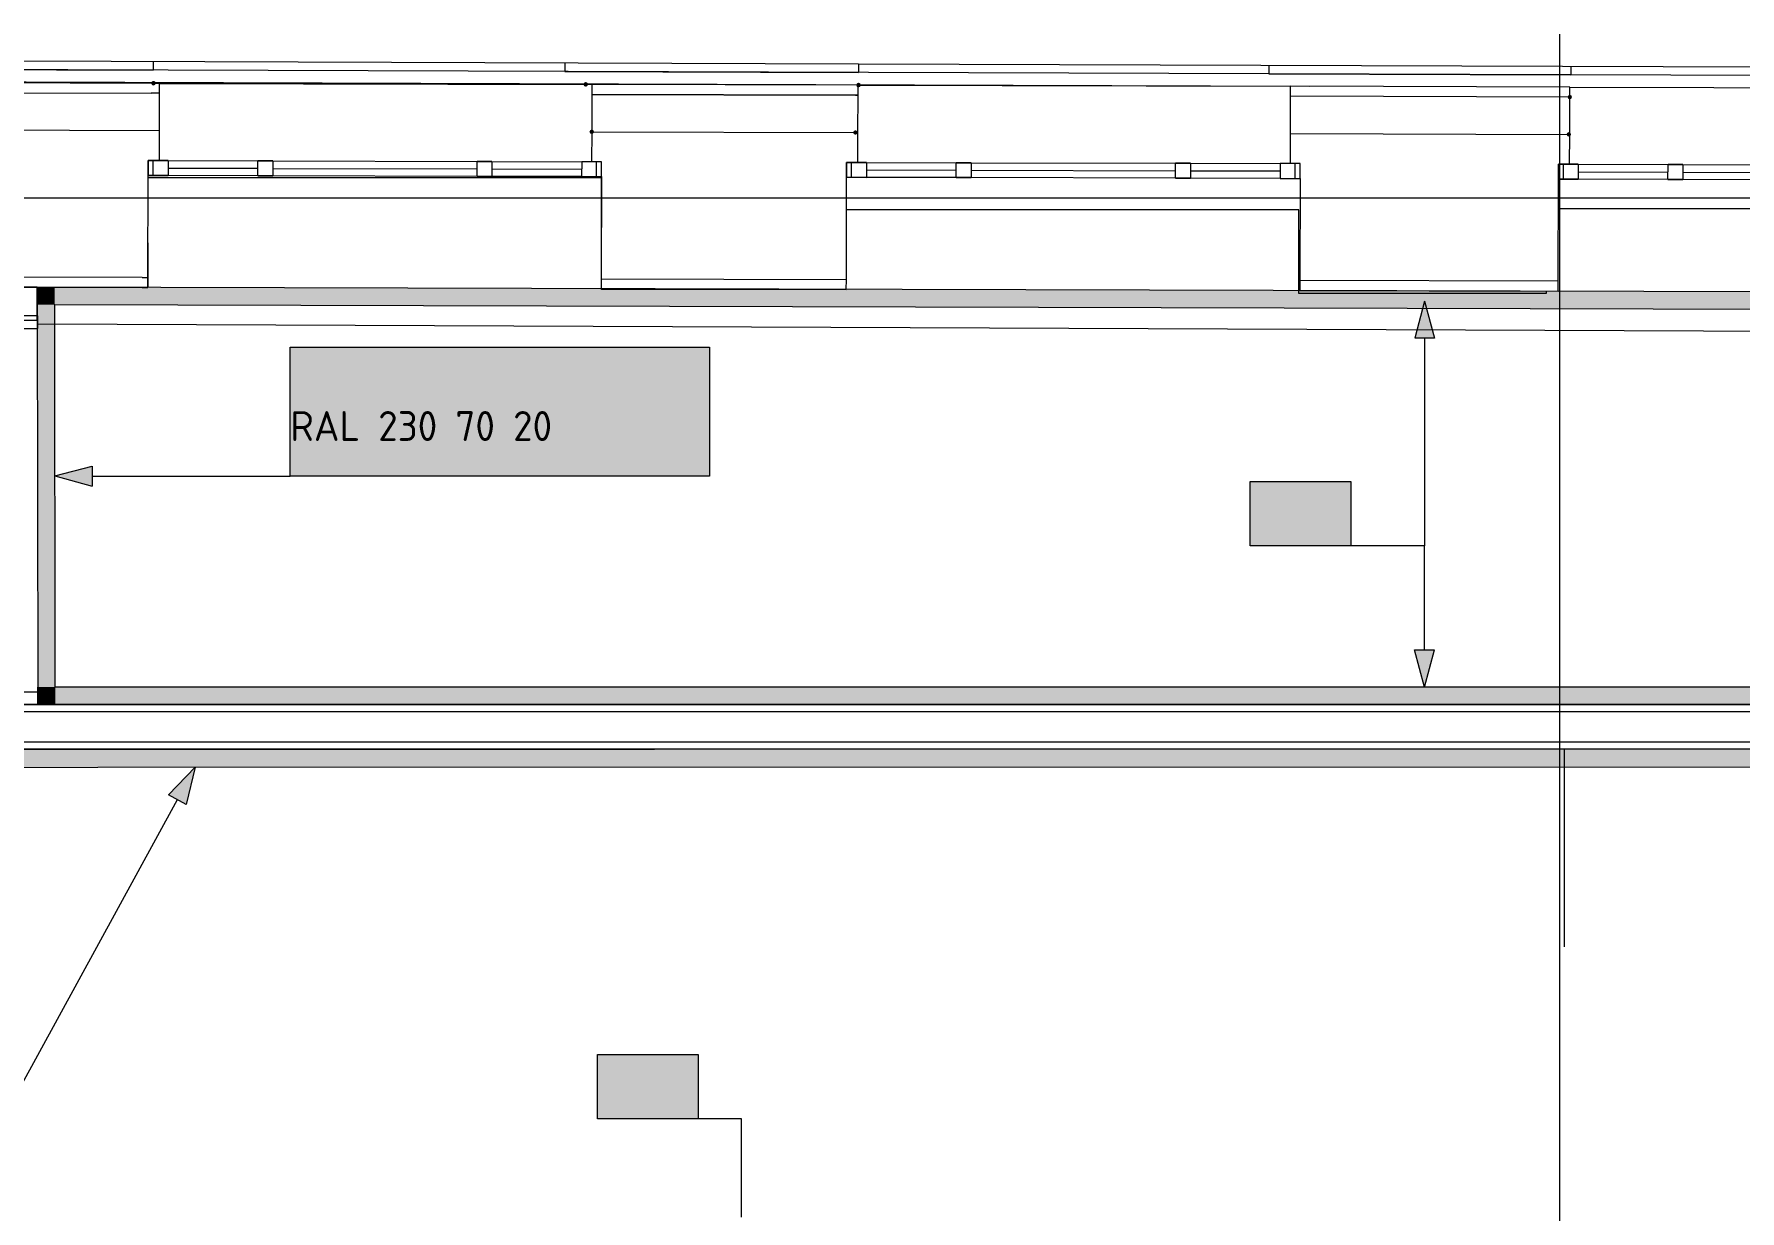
# Model space of a CAD drawing. Header units: millimetres. Extents: x 0 to 1189, y 0 to 841.
# Drawn here: x 547.9 to 616.4, y 376.7 to 423.9 of the extents above; entities that cross this region are included whole.
import ezdxf

# ---------------------------------------------------------------- set-up
doc = ezdxf.new("R2010")
doc.units = ezdxf.units.MM

msp = doc.modelspace()

# ---------------------------------------------------------------- hatches: boundary and pattern name
h = msp.add_hatch(color=7)
h.dxf.hatch_style = 2
h.paths.add_polyline_path([(552.636844, 421.969415), (552.663282, 421.905853), (552.726844, 421.879415), (552.790407, 421.905853), (552.816845, 421.969415), (552.816845, 421.979415), (552.790407, 422.042978), (552.726844, 422.069416), (552.663282, 422.042978), (552.636844, 421.979415)])
h = msp.add_hatch(color=7)
h.dxf.hatch_style = 2
h.paths.add_polyline_path([(570.166871, 421.933415), (570.140434, 421.996978), (570.076871, 422.023415), (570.013308, 421.996978), (569.986871, 421.933415), (569.986871, 421.923415), (570.013308, 421.859853), (570.076871, 421.833415), (570.140434, 421.859853), (570.166871, 421.923415)])
h = msp.add_hatch(color=7)
h.dxf.hatch_style = 2
h.paths.add_polyline_path([(580.936888, 421.895415), (580.963325, 421.831853), (581.026888, 421.805415), (581.09045, 421.831853), (581.116888, 421.895415), (581.116888, 421.905415), (581.09045, 421.968978), (581.026888, 421.995415), (580.963325, 421.968978), (580.936888, 421.905415)])
h = msp.add_hatch(color=7)
h.dxf.hatch_style = 2
h.paths.add_polyline_path([(609.575931, 421.509415), (609.512369, 421.482977), (609.485931, 421.419415), (609.512369, 421.355852), (609.575931, 421.329414), (609.639494, 421.355852), (609.665931, 421.419415), (609.639494, 421.482977)])
h = msp.add_hatch(color=7)
h.dxf.hatch_style = 2
h.paths.add_polyline_path([(570.317871, 420.113413), (570.254309, 420.086975), (570.227871, 420.023412), (570.254309, 419.95985), (570.317871, 419.933412), (570.381434, 419.95985), (570.407871, 420.023412), (570.381434, 420.086975)])
h = msp.add_hatch(color=7)
h.dxf.hatch_style = 2
h.paths.add_polyline_path([(580.902887, 420.085412), (580.839325, 420.058975), (580.812887, 419.995412), (580.839325, 419.93185), (580.902887, 419.905412), (580.96645, 419.93185), (580.992888, 419.995412), (580.96645, 420.058975)])
h = msp.add_hatch(color=7)
h.dxf.hatch_style = 2
h.paths.add_polyline_path([(609.536931, 420.010412), (609.473369, 419.983975), (609.446931, 419.920412), (609.473369, 419.85685), (609.536931, 419.830412), (609.600494, 419.85685), (609.626931, 419.920412), (609.600494, 419.983975)])
at = {"true_color": 0xf1d696}
h = msp.add_hatch(color=41, dxfattribs=at)
h.dxf.hatch_style = 2
h.paths.add_polyline_path([(548.761838, 413.083402), (548.061837, 413.085402), (548.060837, 413.785403)])
h = msp.add_hatch(color=41, dxfattribs=at)
h.dxf.hatch_style = 2
h.paths.add_polyline_path([(548.060837, 413.785403), (548.760838, 413.783403), (548.761838, 413.083402)])
h = msp.add_hatch(color=41, dxfattribs=at)
h.dxf.hatch_style = 2
h.paths.add_polyline_path([(548.761838, 413.083402), (548.760838, 413.783403), (682.001042, 413.429402), (682.008042, 412.729401)])
at = {"true_color": 0x186722}
h = msp.add_hatch(color=99, dxfattribs=at)
h.dxf.hatch_style = 2
h.paths.add_polyline_path([(548.061837, 413.085402), (548.761838, 413.083402), (548.784838, 397.729378), (548.084837, 397.729378)])
at = {"true_color": 0x0077b0}
h = msp.add_hatch(color=144, dxfattribs=at)
h.dxf.hatch_style = 2
h.paths.add_polyline_path([(603.750922, 413.227402), (604.150923, 411.7344), (603.350922, 411.7344)])
at = {"true_color": 0xffffff}
h = msp.add_hatch(color=7, dxfattribs=at)
h.dxf.hatch_style = 2
h.paths.add_polyline_path([(558.219853, 411.372399), (575.041879, 411.372399), (575.041879, 406.195391), (558.219853, 406.195391)])
at = {"true_color": 0x0077b0}
h = msp.add_hatch(color=144, dxfattribs=at)
h.paths.add_polyline_path([(559.42959, 409.977117), (559.42959, 410.784096), (559.4001, 410.940779), (559.311079, 411.071831), (559.182439, 411.158234), (559.0261, 411.187586), (558.869624, 411.158234), (558.738366, 411.071831), (558.650929, 410.940779), (558.622611, 410.784096), (558.622611, 409.977117), (558.650929, 409.820779), (558.738366, 409.692139), (558.869624, 409.603118), (559.0261, 409.573628), (559.182439, 409.603118), (559.311079, 409.692139), (559.4001, 409.820779)])
h.paths.add_polyline_path([(559.630232, 409.977117), (559.619079, 409.856461), (559.585653, 409.744436), (559.530006, 409.641401), (559.45219, 409.547721), (559.360421, 409.470421), (559.258369, 409.415911), (559.146704, 409.383622), (559.0261, 409.372985), (558.904368, 409.383622), (558.792661, 409.415911), (558.690462, 409.470421), (558.597255, 409.547721), (558.519525, 409.641401), (558.464067, 409.744436), (558.430831, 409.856461), (558.419763, 409.977117), (558.419763, 410.784096), (558.430831, 410.905829), (558.464067, 411.017536), (558.519525, 411.119735), (558.597255, 411.212942), (558.690462, 411.290758), (558.792661, 411.346405), (558.904368, 411.379831), (559.0261, 411.390984), (559.146756, 411.379874), (559.258782, 411.346749), (559.361816, 411.291921), (559.455497, 411.215698), (559.531401, 411.12206), (559.586066, 411.018914), (559.61913, 410.90626), (559.630232, 410.784096)])
h = msp.add_hatch(color=144, dxfattribs=at)
h.paths.add_polyline_path([(561.954302, 409.573628), (562.071228, 409.596434), (562.168724, 409.663476), (562.23487, 409.760352), (562.256368, 409.877899), (562.256368, 410.078541), (562.23487, 410.195467), (562.168724, 410.292964), (562.071228, 410.360488), (561.954302, 410.383363), (561.837375, 410.360488), (561.739879, 410.292964), (561.673733, 410.196501), (561.652236, 410.078541), (561.652236, 409.877899), (561.673733, 409.760352), (561.739879, 409.663476), (561.837375, 409.596434)])
h.paths.add_polyline_path([(561.954302, 409.372985), (561.852663, 409.38202), (561.75924, 409.409297), (561.673776, 409.455073), (561.596012, 409.519609), (561.531476, 409.59733), (561.4857, 409.682493), (561.458423, 409.775097), (561.449388, 409.875142), (561.449388, 410.078541), (561.462015, 410.197552), (561.499962, 410.304677), (561.563335, 410.399607), (561.652236, 410.48203), (561.563335, 410.564454), (561.499962, 410.659384), (561.462015, 410.766509), (561.449388, 410.88552), (561.458423, 410.987168), (561.4857, 411.08065), (561.531476, 411.166278), (561.596012, 411.244361), (561.673776, 411.308896), (561.75924, 411.354673), (561.852663, 411.38195), (561.954302, 411.390984), (562.054735, 411.38195), (562.147985, 411.354673), (562.233277, 411.308896), (562.309835, 411.244361), (562.374801, 411.166278), (562.421525, 411.08065), (562.449749, 410.987168), (562.459215, 410.88552), (562.446589, 410.766509), (562.408641, 410.659384), (562.345268, 410.564454), (562.256368, 410.48203), (562.375637, 410.359316), (562.439922, 410.211384), (562.44875, 410.159931), (562.454736, 410.086671), (562.458138, 409.991707), (562.459215, 409.875142), (562.449749, 409.775097), (562.421525, 409.682493), (562.374801, 409.59733), (562.309835, 409.519609), (562.233277, 409.455073), (562.147985, 409.409297), (562.054735, 409.38202)])
h.paths.add_polyline_path([(561.954302, 410.583454), (562.071228, 410.605158), (562.168724, 410.671097), (562.23487, 410.769007), (562.256368, 410.88552), (562.23487, 411.002447), (562.168724, 411.099943), (562.071228, 411.166089), (561.954302, 411.187586), (561.837375, 411.166089), (561.739879, 411.099943), (561.673733, 411.002447), (561.652236, 410.88552), (561.673733, 410.769007), (561.739879, 410.671097), (561.837375, 410.605158)])
h = msp.add_hatch(color=144, dxfattribs=at)
h.dxf.hatch_style = 2
h.paths.add_polyline_path([(560.943214, 409.875142), (560.136235, 409.875142), (560.060099, 409.900705), (560.034812, 409.977117), (560.060099, 410.053254), (560.136235, 410.078541), (560.943214, 410.078541), (561.019351, 410.053254), (561.044638, 409.977117), (561.019351, 409.900705)])
h = msp.add_hatch(color=144, dxfattribs=at)
h.dxf.hatch_style = 2
h.paths.add_polyline_path([(548.771838, 406.204391), (550.265841, 406.599392), (550.263841, 405.799391)])
at = {"true_color": 0xffffff}
h = msp.add_hatch(color=7, dxfattribs=at)
h.dxf.hatch_style = 2
h.paths.add_polyline_path([(596.746912, 405.984391), (600.786918, 405.984391), (600.786918, 403.396387), (596.746912, 403.396387)])
h = msp.add_hatch(color=7, dxfattribs=at)
h.dxf.hatch_style = 2
h.paths.add_polyline_path([(596.746912, 405.984391), (600.786918, 405.984391), (600.786918, 403.396387), (596.746912, 403.396387)])
at = {"true_color": 0x0077b0}
h = msp.add_hatch(color=144, dxfattribs=at)
h.paths.add_polyline_path([(597.956534, 404.586661), (597.956534, 405.39364), (597.927044, 405.550323), (597.838023, 405.681375), (597.709383, 405.767778), (597.553045, 405.79713), (597.396568, 405.767778), (597.26531, 405.681375), (597.177874, 405.550323), (597.149555, 405.39364), (597.149555, 404.586661), (597.177874, 404.430323), (597.26531, 404.301683), (597.396568, 404.212662), (597.553045, 404.183172), (597.709383, 404.212662), (597.838023, 404.301683), (597.927044, 404.430323)])
h.paths.add_polyline_path([(598.157176, 404.586661), (598.146023, 404.466005), (598.112597, 404.353979), (598.05695, 404.250945), (597.979134, 404.157265), (597.887365, 404.079965), (597.785313, 404.025455), (597.673649, 403.993166), (597.553045, 403.982529), (597.431312, 403.993166), (597.319605, 404.025455), (597.217406, 404.079965), (597.124199, 404.157265), (597.046469, 404.250945), (596.991012, 404.353979), (596.957775, 404.466005), (596.946708, 404.586661), (596.946708, 405.39364), (596.957775, 405.515373), (596.991012, 405.62708), (597.046469, 405.729279), (597.124199, 405.822486), (597.217406, 405.900302), (597.319605, 405.955949), (597.431312, 405.989375), (597.553045, 406.000528), (597.6737, 405.989418), (597.785726, 405.956293), (597.88876, 405.901465), (597.982441, 405.825242), (598.058345, 405.731604), (598.11301, 405.628458), (598.146075, 405.515803), (598.157176, 405.39364)])
h = msp.add_hatch(color=144, dxfattribs=at)
h.paths.add_polyline_path([(597.956534, 404.586661), (597.956534, 405.39364), (597.927044, 405.550323), (597.838023, 405.681375), (597.709383, 405.767778), (597.553045, 405.79713), (597.396568, 405.767778), (597.26531, 405.681375), (597.177874, 405.550323), (597.149555, 405.39364), (597.149555, 404.586661), (597.177874, 404.430323), (597.26531, 404.301683), (597.396568, 404.212662), (597.553045, 404.183172), (597.709383, 404.212662), (597.838023, 404.301683), (597.927044, 404.430323)])
h.paths.add_polyline_path([(598.157176, 404.586661), (598.146023, 404.466005), (598.112597, 404.353979), (598.05695, 404.250945), (597.979134, 404.157265), (597.887365, 404.079965), (597.785313, 404.025455), (597.673649, 403.993166), (597.553045, 403.982529), (597.431312, 403.993166), (597.319605, 404.025455), (597.217406, 404.079965), (597.124199, 404.157265), (597.046469, 404.250945), (596.991012, 404.353979), (596.957775, 404.466005), (596.946708, 404.586661), (596.946708, 405.39364), (596.957775, 405.515373), (596.991012, 405.62708), (597.046469, 405.729279), (597.124199, 405.822486), (597.217406, 405.900302), (597.319605, 405.955949), (597.431312, 405.989375), (597.553045, 406.000528), (597.6737, 405.989418), (597.785726, 405.956293), (597.88876, 405.901465), (597.982441, 405.825242), (598.058345, 405.731604), (598.11301, 405.628458), (598.146075, 405.515803), (598.157176, 405.39364)])
h = msp.add_hatch(color=144, dxfattribs=at)
h.dxf.hatch_style = 2
h.paths.add_polyline_path([(600.379654, 405.656019), (600.148143, 405.424508), (600.077588, 405.39364), (600.001451, 405.418927), (599.976164, 405.495064), (600.004276, 405.56562), (600.399498, 405.960841), (600.440288, 405.990193), (600.481077, 406.000528), (600.557214, 405.974966), (600.582501, 405.898554), (600.582501, 404.081197), (600.557214, 404.006438), (600.481077, 403.982529), (600.404941, 404.006438), (600.379654, 404.081197)])
h = msp.add_hatch(color=144, dxfattribs=at)
h.dxf.hatch_style = 2
h.paths.add_polyline_path([(600.379654, 405.656019), (600.148143, 405.424508), (600.077588, 405.39364), (600.001451, 405.418927), (599.976164, 405.495064), (600.004276, 405.56562), (600.399498, 405.960841), (600.440288, 405.990193), (600.481077, 406.000528), (600.557214, 405.974966), (600.582501, 405.898554), (600.582501, 404.081197), (600.557214, 404.006438), (600.481077, 403.982529), (600.404941, 404.006438), (600.379654, 404.081197)])
h = msp.add_hatch(color=144, dxfattribs=at)
h.dxf.hatch_style = 2
h.paths.add_polyline_path([(599.470074, 404.484686), (598.663095, 404.484686), (598.586959, 404.510249), (598.561672, 404.586661), (598.586959, 404.662798), (598.663095, 404.688085), (599.470074, 404.688085), (599.546211, 404.662798), (599.571498, 404.586661), (599.546211, 404.510249)])
h = msp.add_hatch(color=144, dxfattribs=at)
h.dxf.hatch_style = 2
h.paths.add_polyline_path([(599.470074, 404.484686), (598.663095, 404.484686), (598.586959, 404.510249), (598.561672, 404.586661), (598.586959, 404.662798), (598.663095, 404.688085), (599.470074, 404.688085), (599.546211, 404.662798), (599.571498, 404.586661), (599.546211, 404.510249)])
h = msp.add_hatch(color=144, dxfattribs=at)
h.dxf.hatch_style = 2
h.paths.add_polyline_path([(603.748922, 397.729378), (603.348922, 399.222381), (604.148923, 399.221381)])
at = {"true_color": 0xf1d696}
h = msp.add_hatch(color=41, dxfattribs=at)
h.dxf.hatch_style = 2
h.paths.add_polyline_path([(548.086837, 397.030377), (548.084837, 397.729378), (548.784838, 397.729378)])
h = msp.add_hatch(color=41, dxfattribs=at)
h.dxf.hatch_style = 2
h.paths.add_polyline_path([(548.784838, 397.729378), (548.785838, 397.029377), (548.085837, 397.029377)])
h = msp.add_hatch(color=41, dxfattribs=at)
h.dxf.hatch_style = 2
h.paths.add_polyline_path([(620.415948, 397.729378), (620.415948, 397.029377), (548.785838, 397.029377), (548.784838, 397.729378)])
h = msp.add_hatch(color=41, dxfattribs=at)
h.dxf.hatch_style = 2
h.paths.add_polyline_path([(482.752738, 394.499373), (482.752738, 395.199374), (618.215944, 395.229375), (618.215944, 394.529373)])
at = {"true_color": 0x0077b0}
h = msp.add_hatch(color=144, dxfattribs=at)
h.dxf.hatch_style = 2
h.paths.add_polyline_path([(554.399847, 394.515373), (554.034846, 393.013371), (553.332845, 393.397372)])
at = {"true_color": 0xffffff}
h = msp.add_hatch(color=7, dxfattribs=at)
h.dxf.hatch_style = 2
h.paths.add_polyline_path([(570.544872, 382.980356), (574.585878, 382.980356), (574.585878, 380.391352), (570.544872, 380.391352)])
at = {"true_color": 0x0077b0}
h = msp.add_hatch(color=144, dxfattribs=at)
h.paths.add_polyline_path([(571.755672, 381.581973), (571.755672, 382.388952), (571.726182, 382.545635), (571.637161, 382.676686), (571.508521, 382.763089), (571.352182, 382.792441), (571.195706, 382.763089), (571.064448, 382.676686), (570.977012, 382.545635), (570.948693, 382.388952), (570.948693, 381.581973), (570.977012, 381.425634), (571.064448, 381.296994), (571.195706, 381.207973), (571.352182, 381.178483), (571.508521, 381.207973), (571.637161, 381.296994), (571.726182, 381.425634)])
h.paths.add_polyline_path([(571.956314, 381.581973), (571.945161, 381.461317), (571.911735, 381.349291), (571.856088, 381.246257), (571.778272, 381.152576), (571.686503, 381.075277), (571.584451, 381.020767), (571.472787, 380.988477), (571.352182, 380.977841), (571.23045, 380.988477), (571.118743, 381.020767), (571.016544, 381.075277), (570.923337, 381.152576), (570.845607, 381.246257), (570.79015, 381.349291), (570.756913, 381.461317), (570.745846, 381.581973), (570.745846, 382.388952), (570.756913, 382.510684), (570.79015, 382.622392), (570.845607, 382.72459), (570.923337, 382.817797), (571.016544, 382.895613), (571.118743, 382.95126), (571.23045, 382.984686), (571.352182, 382.99584), (571.472838, 382.984729), (571.584864, 382.951605), (571.687898, 382.896776), (571.781579, 382.820553), (571.857483, 382.726916), (571.912148, 382.62377), (571.945213, 382.511115), (571.956314, 382.388952)])
h = msp.add_hatch(color=144, dxfattribs=at)
h.dxf.hatch_style = 2
h.paths.add_polyline_path([(574.178792, 382.65133), (573.947281, 382.41982), (573.876726, 382.388952), (573.800589, 382.414239), (573.775302, 382.490375), (573.803414, 382.560931), (574.198636, 382.956152), (574.239425, 382.985505), (574.280215, 382.99584), (574.356352, 382.970277), (574.381639, 382.893865), (574.381639, 381.076508), (574.356352, 381.00175), (574.280215, 380.977841), (574.204079, 381.00175), (574.178792, 381.076508)])
h = msp.add_hatch(color=144, dxfattribs=at)
h.dxf.hatch_style = 2
h.paths.add_polyline_path([(573.269212, 381.479998), (572.462233, 381.479998), (572.386096, 381.50556), (572.360809, 381.581973), (572.386096, 381.658109), (572.462233, 381.683396), (573.269212, 381.683396), (573.345349, 381.658109), (573.370636, 381.581973), (573.345349, 381.50556)])

# ---------------------------------------------------------------- linework, layer by layer
at = {"color": 7, "lineweight": 0}
for points in [[(609.172931, 238.825136), (609.172931, 423.946418)], [(412.926631, 422.977417), (552.719844, 422.504416)], [(599.111915, 421.847415), (412.926631, 422.477416)], [(524.779802, 422.949417), (581.026888, 422.758417)], [(597.492913, 422.353416), (541.242827, 422.543416)], [(552.720844, 422.854417), (552.719844, 422.504416)], [(569.24387, 422.798417), (569.24287, 422.448416)], [(569.24287, 422.448416), (581.025888, 422.408416)], [(581.026888, 422.758417), (581.025888, 422.408416)], [(581.026888, 422.758417), (637.539974, 422.567416)], [(597.493913, 422.703416), (597.492913, 422.353416)], [(609.612931, 422.661416), (609.611931, 422.311416)], [(552.972845, 421.968415), (542.183828, 421.997415)], [(552.726844, 421.979415), (570.076871, 421.933415)], [(552.971845, 421.568415), (552.972845, 421.968415)], [(552.972845, 421.968415), (570.322871, 421.923415)], [(570.322871, 421.923415), (570.321871, 421.523415)], [(581.007888, 421.895415), (570.322871, 421.923415)], [(581.006888, 421.495415), (581.007888, 421.895415)], [(581.007888, 421.895415), (598.357914, 421.849415)], [(581.026888, 421.905415), (585.814895, 421.892415)], [(682.201042, 422.065416), (597.492913, 422.353416)], [(597.492913, 422.352416), (609.611931, 422.311416)], [(598.357914, 421.849415), (598.356914, 421.449415)], [(609.576931, 421.819415), (598.357914, 421.849415)], [(609.575931, 421.419415), (609.576931, 421.819415)], [(609.576931, 421.819415), (626.926958, 421.774415)], [(542.132828, 421.597415), (552.640844, 421.569415)], [(552.971845, 421.568415), (552.640844, 421.569415)], [(552.967845, 420.068412), (552.971845, 421.568415)], [(570.321871, 421.523415), (570.317871, 420.023412)], [(570.321871, 421.523415), (580.906887, 421.495415)], [(580.906887, 421.495415), (570.321871, 421.523415)], [(581.006888, 421.495415), (580.906887, 421.495415)], [(580.906887, 421.495415), (581.006888, 421.495415)], [(581.002888, 419.995412), (581.006888, 421.495415)], [(598.356914, 421.449415), (598.352914, 419.949412)], [(609.575931, 421.419415), (598.356914, 421.449415)], [(609.571931, 419.919412), (609.575931, 421.419415)], [(552.967845, 420.068412), (542.128828, 420.097413)], [(552.964845, 418.868411), (552.967845, 420.068412)], [(570.317871, 420.023412), (570.314871, 418.823411)], [(570.317871, 420.023412), (580.902887, 419.995412)], [(581.002888, 419.995412), (580.902887, 419.995412)], [(580.999888, 418.795411), (581.002888, 419.995412)], [(598.352914, 419.949412), (598.349914, 418.74941)], [(598.352914, 419.949412), (609.536931, 419.920412)], [(609.571931, 419.919412), (609.536931, 419.920412)], [(609.568931, 418.71941), (609.571931, 419.919412)], [(552.513844, 418.27041), (552.514844, 418.870411)], [(552.514844, 418.870411), (552.513844, 418.27041)], [(552.514844, 418.870411), (553.314845, 418.868411)], [(553.314845, 418.868411), (552.514844, 418.870411)], [(552.713844, 418.26941), (552.714844, 418.869411)], [(553.314845, 418.868411), (553.313845, 418.26841)], [(553.313845, 418.56841), (556.913851, 418.55841)], [(553.314845, 418.868411), (556.914851, 418.858411)], [(556.913851, 418.25841), (556.914851, 418.858411)], [(556.914851, 418.858411), (557.514852, 418.856411)], [(557.514852, 418.856411), (556.914851, 418.858411)], [(557.514852, 418.856411), (557.513852, 418.25641)], [(557.513852, 418.55641), (565.713864, 418.53541)], [(557.514852, 418.856411), (565.714864, 418.835411)], [(565.713864, 418.23541), (565.714864, 418.835411)], [(565.714864, 418.835411), (566.314865, 418.833411)], [(566.314865, 418.833411), (565.714864, 418.835411)], [(566.314865, 418.833411), (566.313865, 418.23341)], [(566.313865, 418.53341), (569.913871, 418.52441)], [(566.314865, 418.833411), (569.914871, 418.824411)], [(569.914871, 418.824411), (569.913871, 418.22441)], [(570.714872, 418.822411), (569.914871, 418.824411)], [(570.714872, 418.822411), (569.914871, 418.824411)], [(570.513872, 418.22241), (570.514872, 418.822411)], [(570.713872, 418.22241), (570.714872, 418.822411)], [(570.713872, 418.22241), (570.714872, 418.822411)], [(580.548887, 418.19641), (580.549887, 418.796411)], [(580.549887, 418.796411), (580.548887, 418.19641)], [(580.549887, 418.796411), (581.349888, 418.794411)], [(581.349888, 418.794411), (580.549887, 418.796411)], [(580.748887, 418.19541), (580.749887, 418.795411)], [(581.349888, 418.794411), (581.348888, 418.19441)], [(581.349888, 418.794411), (584.949894, 418.784411)], [(581.349888, 418.49441), (584.949894, 418.48441)], [(584.948894, 418.18441), (584.949894, 418.784411)], [(584.949894, 418.784411), (585.549895, 418.783411)], [(585.549895, 418.783411), (584.949894, 418.784411)], [(585.549895, 418.783411), (585.548895, 418.18341)], [(585.549895, 418.783411), (593.749907, 418.76141)], [(585.549895, 418.48341), (593.749907, 418.46141)], [(593.748907, 418.16141), (593.749907, 418.76141)], [(593.749907, 418.76141), (594.349908, 418.76041)], [(594.349908, 418.76041), (593.749907, 418.76141)], [(594.349908, 418.76041), (594.348908, 418.16041)], [(594.349908, 418.76041), (597.949914, 418.75041)], [(594.349908, 418.46041), (597.948914, 418.45041)], [(597.949914, 418.75041), (597.948914, 418.15041)], [(598.749915, 418.74841), (597.949914, 418.75041)], [(598.749915, 418.74841), (597.949914, 418.75041)], [(598.548914, 418.14841), (598.549914, 418.74841)], [(598.748915, 418.14841), (598.749915, 418.74841)], [(598.748915, 418.14841), (598.749915, 418.74841)], [(609.117931, 418.121409), (609.118931, 418.72141)], [(609.118931, 418.72141), (609.117931, 418.121409)], [(609.118931, 418.72141), (609.918932, 418.71941)], [(609.918932, 418.71941), (609.118931, 418.72141)], [(609.317931, 418.120409), (609.318931, 418.72041)], [(609.918932, 418.71941), (609.917932, 418.119409)], [(609.917932, 418.41941), (613.517937, 418.40941)], [(609.918932, 418.71941), (613.518937, 418.70941)], [(613.517937, 418.109409), (613.518937, 418.70941)], [(613.518937, 418.70941), (614.118938, 418.70741)], [(614.118938, 418.70741), (613.518937, 418.70941)], [(614.118938, 418.70741), (614.117938, 418.107409)], [(614.117938, 418.40741), (622.317951, 418.38641)], [(614.118938, 418.70741), (622.318951, 418.68641)], [(552.502844, 414.170403), (552.513844, 418.27041)], [(570.706872, 418.17241), (552.512844, 418.17241)], [(553.313845, 418.26841), (552.513844, 418.27041)], [(552.513844, 418.27041), (553.313845, 418.26841)], [(556.913851, 418.25841), (553.313845, 418.26841)], [(557.513852, 418.25641), (556.913851, 418.25841)], [(556.913851, 418.25841), (557.513852, 418.25641)], [(565.713864, 418.23541), (557.513852, 418.25641)], [(566.313865, 418.23341), (565.713864, 418.23541)], [(565.713864, 418.23541), (566.313865, 418.23341)], [(569.913871, 418.22441), (566.313865, 418.23341)], [(569.913871, 418.22441), (570.713872, 418.22241)], [(569.913871, 418.22441), (570.713872, 418.22241)], [(570.713872, 418.22241), (570.702872, 414.122403)], [(570.706872, 415.546406), (570.706872, 418.17241)], [(580.537887, 414.096403), (580.548887, 418.19641)], [(581.348888, 418.19441), (580.548887, 418.19641)], [(580.548887, 418.19641), (581.348888, 418.19441)], [(584.948894, 418.18441), (581.348888, 418.19441)], [(585.548895, 418.18341), (584.948894, 418.18441)], [(584.948894, 418.18441), (585.548895, 418.18341)], [(593.748907, 418.16141), (585.548895, 418.18341)], [(594.348908, 418.16041), (593.748907, 418.16141)], [(593.748907, 418.16141), (594.348908, 418.16041)], [(597.948914, 418.15041), (594.348908, 418.16041)], [(597.948914, 418.15041), (598.748915, 418.14841)], [(597.948914, 418.15041), (598.748915, 418.14841)], [(598.748915, 418.14841), (598.737915, 414.048403)], [(609.106931, 414.021403), (609.117931, 418.121409)], [(609.917932, 418.119409), (609.117931, 418.121409)], [(609.117931, 418.121409), (609.917932, 418.119409)], [(613.517937, 418.109409), (609.917932, 418.119409)], [(614.117938, 418.107409), (613.517937, 418.109409)], [(613.517937, 418.109409), (614.117938, 418.107409)], [(622.316951, 418.086409), (614.117938, 418.107409)], [(202.529309, 417.371408), (863.72632, 417.371408)], [(598.706915, 416.888408), (580.544887, 416.888408)], [(598.706915, 413.537402), (598.706915, 416.888408)], [(626.823958, 416.937408), (609.113931, 416.937408)], [(552.506844, 415.570406), (552.506844, 413.772403)], [(542.511829, 413.796403), (552.269844, 413.770403)], [(552.270844, 414.170403), (542.512829, 414.196403)], [(548.060837, 413.785403), (546.560835, 413.785403)], [(548.060837, 412.457401), (548.060837, 413.785403)], [(548.060837, 413.785403), (548.061837, 413.085402)], [(682.001042, 413.429402), (548.060837, 413.785403)], [(551.488843, 413.772403), (548.060837, 413.772403)], [(552.269844, 413.770403), (552.501844, 413.770403)], [(552.270844, 414.170403), (552.502844, 414.170403)], [(552.501844, 413.770403), (552.502844, 414.170403)], [(570.702872, 414.122403), (570.701872, 413.722403)], [(570.701872, 413.722403), (580.536887, 413.696403)], [(570.702872, 414.122403), (580.537887, 414.096403)], [(570.706872, 413.688403), (570.706872, 413.722403)], [(580.506887, 413.688403), (570.706872, 413.688403)], [(580.536887, 413.696403), (580.537887, 414.096403)], [(598.736915, 413.648403), (598.706915, 413.648403)], [(598.737915, 414.048403), (598.736915, 413.648403)], [(598.736915, 413.648403), (609.105931, 413.621403)], [(609.106931, 414.021403), (598.737915, 414.048403)], [(608.62393, 413.622403), (608.62393, 413.537402)], [(609.105931, 413.621403), (609.106931, 414.021403)], [(548.061837, 413.085402), (548.084837, 397.729378)], [(548.761838, 413.083402), (682.008042, 412.729401)], [(548.784838, 397.729378), (548.761838, 413.083402)], [(608.62393, 413.537402), (598.706915, 413.537402)], [(546.560835, 412.457401), (548.060837, 412.457401)], [(548.085837, 412.629401), (547.085836, 412.629401)], [(548.085837, 412.1294), (548.085837, 412.629401)], [(548.085837, 412.308401), (656.327003, 411.8644)], [(547.085836, 412.1294), (548.085837, 412.1294)], [(548.085837, 397.529378), (547.085836, 397.529378)], [(548.085837, 397.029377), (548.084837, 397.729378)], [(548.085837, 397.029377), (548.085837, 397.529378)], [(621.115949, 397.729378), (548.784838, 397.729378)], [(620.415948, 397.029377), (480.552734, 397.029377)], [(620.415948, 396.729377), (480.552734, 396.729377)], [(547.085836, 397.029377), (548.085837, 397.029377)], [(548.085837, 397.029377), (620.415948, 397.029377)], [(480.552734, 395.529375), (620.415948, 395.529375)], [(619.715947, 395.229375), (480.552734, 395.229375)], [(618.215944, 395.229375), (482.052736, 395.199374)], [(609.349931, 395.229375), (609.349931, 387.304362)], [(482.752738, 394.499373), (618.215944, 394.529373)]]:
    msp.add_lwpolyline(points, dxfattribs=at)
at = {"color": 144, "lineweight": 0, "true_color": 0x0077b0}
for points in [[(603.750922, 413.227402), (603.350922, 411.7344)], [(603.750922, 413.227402), (604.150923, 411.7344)], [(604.150923, 411.7344), (603.350922, 411.7344)], [(603.750922, 411.7344), (603.750922, 403.396387)], [(558.219853, 411.372399), (575.041879, 411.372399)], [(558.219853, 406.195391), (558.219853, 411.372399)], [(575.041879, 411.372399), (575.041879, 406.195391)], [(548.771838, 406.204391), (550.265841, 406.599392)], [(548.771838, 406.204391), (550.263841, 405.799391)], [(550.265841, 406.599392), (550.263841, 405.799391)], [(550.264841, 406.199391), (551.477843, 406.195391)], [(551.477843, 406.195391), (558.219853, 406.195391)], [(575.041879, 406.195391), (558.219853, 406.195391)], [(596.746912, 405.984391), (600.786918, 405.984391)], [(596.746912, 403.396387), (596.746912, 405.984391)], [(596.746912, 405.984391), (600.786918, 405.984391)], [(596.746912, 403.396387), (596.746912, 405.984391)], [(600.786918, 405.984391), (600.786918, 403.396387)], [(600.786918, 405.984391), (600.786918, 403.396387)], [(600.786918, 403.396387), (596.746912, 403.396387)], [(600.786918, 403.396387), (596.746912, 403.396387)], [(603.750922, 403.396387), (600.786918, 403.396387)], [(603.750922, 403.396387), (600.786918, 403.396387)], [(603.748922, 399.222381), (603.750922, 403.396387)], [(603.348922, 399.222381), (604.148923, 399.221381)], [(603.748922, 397.729378), (603.348922, 399.222381)], [(603.748922, 397.729378), (604.148923, 399.221381)], [(554.399847, 394.515373), (553.332845, 393.397372)], [(554.399847, 394.515373), (554.034846, 393.013371)], [(553.683846, 393.205371), (530.611811, 350.985307)], [(554.034846, 393.013371), (553.332845, 393.397372)], [(570.544872, 382.980356), (574.585878, 382.980356)], [(570.544872, 380.391352), (570.544872, 382.980356)], [(574.585878, 382.980356), (574.585878, 380.391352)], [(574.585878, 380.391352), (570.544872, 380.391352)], [(576.329881, 380.391352), (574.585878, 380.391352)], [(576.329881, 376.442346), (576.329881, 380.391352)]]:
    msp.add_lwpolyline(points, dxfattribs=at)

# ---------------------------------------------------------------- texts
at = {"color": 144, "true_color": 0x0077b0, "insert": (558.219122, 408.810447), "char_height": 1.2, "attachment_point": 1}
msp.add_mtext('{\\fGOSTCommon|b0|i0|c0;RAL 230 70 20}', dxfattribs=at)

doc.saveas('drawing.dxf')
